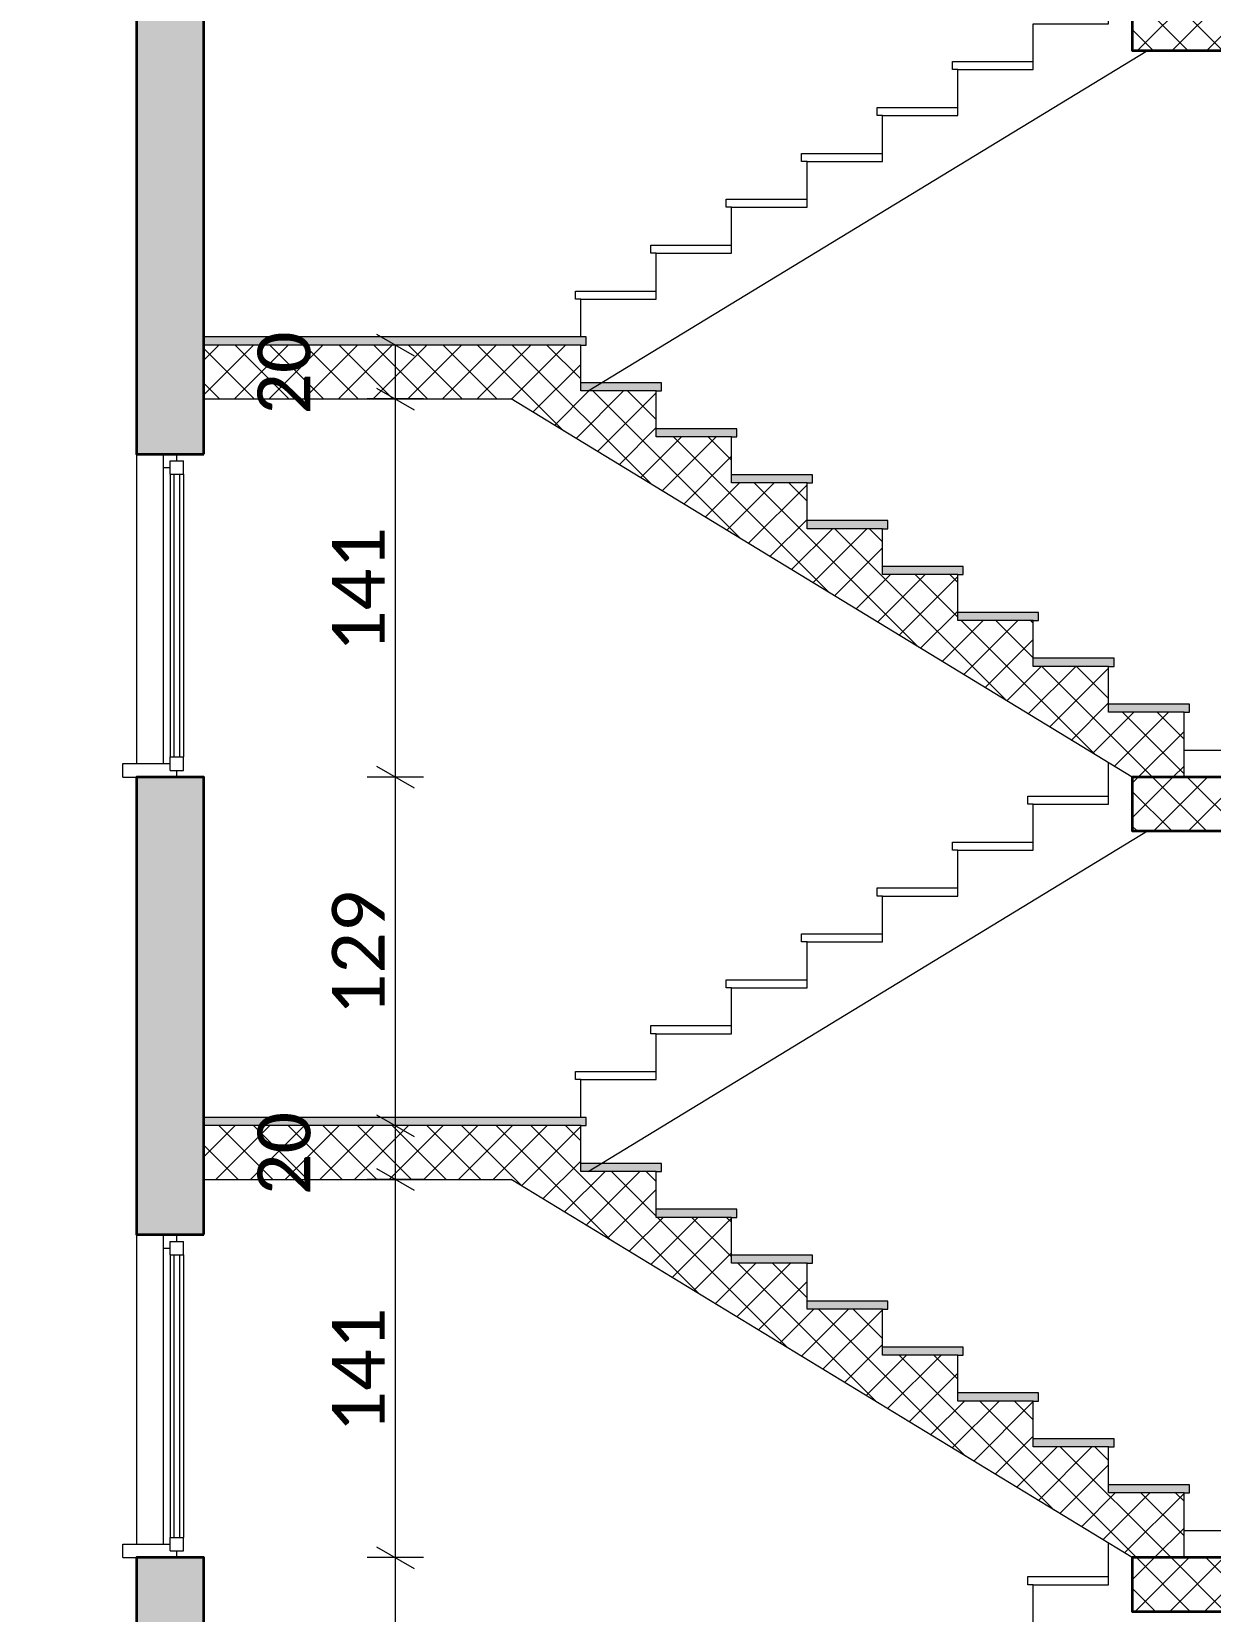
# Model space of a CAD drawing. Header units: millimetres. Extents: x -310 to 171125, y -3027 to 55843.
# Drawn here: x 119796 to 124173, y 35096 to 40965 of the extents above; entities that cross this region are included whole.
import ezdxf

# ---------------------------------------------------------------- set-up
doc = ezdxf.new("R2010")
doc.units = ezdxf.units.MM
doc.header["$MEASUREMENT"] = 0
doc.set_wipeout_variables(frame=1)
doc.linetypes.add('Wipeout_Contour', pattern=[1000, 0, -1000])
doc.layers.add('Dimensioning - General', color=7, linetype='Continuous')
doc.layers.add('Structural - Bearing', color=7, linetype='Continuous')
for name, color, linetype, lineweight, true_color in [('Dimensioning - General_Pen_No__61', 7, 'Continuous', 20, 0x6a6a6a), ('Dimensioning - General_Pen_No__88', 7, 'Continuous', 20, 0xfd4435), ('Structural - Bearing_Pen_No__61', 7, 'Continuous', 20, 0x6a6a6a), ('Structural - Bearing_Pen_No__82', 7, 'Continuous', 20, 0xaaaaaa)]:
    doc.layers.add(name, color=color, linetype=linetype, lineweight=lineweight, true_color=true_color)
for name, color, linetype, lineweight in [('Structural - Bearing_Pen_No__1', 7, 'Continuous', 13), ('Structural - Bearing_Pen_No__101', 252, 'Continuous', 13), ('Structural - Bearing_Pen_No__7', 7, 'Continuous', 35)]:
    doc.layers.add(name, color=color, linetype=linetype, lineweight=lineweight)
doc.layers.get('0').off()
doc.styles.add('GENERATED_STYLE_6', font='calibril.ttf')
doc.dimstyles.new('GENERATED_STYLE__1', dxfattribs={"dimtxt": 195.999997, "dimasz": 106.4, "dimexe": 0.18, "dimexo": 0.0625, "dimgap": 0.09, "dimtad": 1, "dimdec": 0, "dimlfac": 0.1, "dimzin": 0, "dimdsep": 46, "dimtxsty": 'GENERATED_STYLE_6', "dimblk": 'ARROWHEAD_2', "dimblk1": 'ARROWHEAD_2', "dimblk2": 'ARROWHEAD_2', "dimcen": 0.09, "dimse1": 1, "dimse2": 1, "dimclrd": 256, "dimclre": 256, "dimclrt": 256, "dimadec": 0, "dimazin": 0, "dimtfac": 1, "dimtdec": 4, "dimtmove": 0, "dimatfit": 3, "dimfxl": 1, "dimtolj": 1, "dimtzin": 0, "dimarcsym": 0})
pattern_1 = [(45, (0, 0), (-64.346715, 64.346715), []), (135, (0, 0), (64.346715, 64.346715), [])]

# ---------------------------------------------------------------- blocks, each defined once
blk = doc.blocks.new('*D40')
at = {"layer": 'Dimensioning - General_Pen_No__61', "color": 251, "linetype": 'Continuous', "lineweight": 20, "true_color": 0x6a6a6a, "transparency": 16777216}
for p, q in [((121251.5, 35295.5), (121041.5, 35295.5)), ((121076.5, 35335.9), (121216.5, 35255)), ((121146.5, 34000.8), (121146.5, 35295.5)), ((121251.5, 34000.8), (121041.5, 34000.8)), ((121076.5, 34041.2), (121216.5, 33960.4))]:
    blk.add_line(p, q, dxfattribs=at)
at = {"layer": 'Dimensioning - General_Pen_No__88', "color": 20, "lineweight": 20, "true_color": 0xfd4435, "transparency": 16777216, "insert": (121107.3, 34409.8), "char_height": 196, "attachment_point": 7, "rotation": 90, "style": 'GENERATED_STYLE_6'}
blk.add_mtext('\\A1;{\\pql;\\fCalibri Light|b0|i0|c0|p34;129}', dxfattribs=at)
blk = doc.blocks.new('ARROWHEAD_2')
at = {"color": 0, "linetype": 'Continuous', "lineweight": 0}
for p, q in [((-0.378, -0.655), (0.378, 0.655)), ((0, 0), (-1, 0))]:
    blk.add_line(p, q, dxfattribs=at)
blk = doc.blocks.new('*D41')
at = {"layer": 'Dimensioning - General_Pen_No__61', "color": 251, "linetype": 'Continuous', "lineweight": 20, "true_color": 0x6a6a6a, "transparency": 16777216}
for p, q in [((121251.5, 36700.8), (121041.5, 36700.8)), ((121076.5, 36741.2), (121216.5, 36660.4)), ((121146.5, 35295.5), (121146.5, 36700.8)), ((121251.5, 35295.5), (121041.5, 35295.5)), ((121076.5, 35335.9), (121216.5, 35255))]:
    blk.add_line(p, q, dxfattribs=at)
at = {"layer": 'Dimensioning - General_Pen_No__88', "color": 20, "lineweight": 20, "true_color": 0xfd4435, "transparency": 16777216, "char_height": 196, "attachment_point": 7, "rotation": 90, "style": 'GENERATED_STYLE_6'}
for s, insert in [('\\A1;{\\pql;\\fCalibri Light|b0|i0|c0|p34;20}', (120832.9, 36641.9)), ('\\A1;{\\pql;\\fCalibri Light|b0|i0|c0|p34;141}', (121107.3, 35759.8))]:
    blk.add_mtext(s, dxfattribs=dict(at, insert=insert))
blk = doc.blocks.new('*D42')
at = {"layer": 'Dimensioning - General_Pen_No__61', "color": 251, "linetype": 'Continuous', "lineweight": 20, "true_color": 0x6a6a6a, "transparency": 16777216}
for p, q in [((121076.5, 36941.2), (121216.5, 36860.4)), ((121251.5, 36900.8), (121041.5, 36900.8)), ((121146.5, 36700.8), (121146.5, 36900.8)), ((121251.5, 36700.8), (121041.5, 36700.8)), ((121076.5, 36741.2), (121216.5, 36660.4))]:
    blk.add_line(p, q, dxfattribs=at)
blk = doc.blocks.new('*D43')
at = {"layer": 'Dimensioning - General_Pen_No__61', "color": 251, "linetype": 'Continuous', "lineweight": 20, "true_color": 0x6a6a6a, "transparency": 16777216}
for p, q in [((121076.5, 38235.9), (121216.5, 38155)), ((121251.5, 38195.5), (121041.5, 38195.5)), ((121146.5, 36900.8), (121146.5, 38195.5)), ((121076.5, 36941.2), (121216.5, 36860.4)), ((121251.5, 36900.8), (121041.5, 36900.8))]:
    blk.add_line(p, q, dxfattribs=at)
at = {"layer": 'Dimensioning - General_Pen_No__88', "color": 20, "lineweight": 20, "true_color": 0xfd4435, "transparency": 16777216, "insert": (121107.3, 37309.8), "char_height": 196, "attachment_point": 7, "rotation": 90, "style": 'GENERATED_STYLE_6'}
blk.add_mtext('\\A1;{\\pql;\\fCalibri Light|b0|i0|c0|p34;129}', dxfattribs=at)
blk = doc.blocks.new('*D44')
at = {"layer": 'Dimensioning - General_Pen_No__61', "color": 251, "linetype": 'Continuous', "lineweight": 20, "true_color": 0x6a6a6a, "transparency": 16777216}
for p, q in [((121076.5, 39641.2), (121216.5, 39560.4)), ((121251.5, 39600.8), (121041.5, 39600.8)), ((121146.5, 38195.5), (121146.5, 39600.8)), ((121076.5, 38235.9), (121216.5, 38155)), ((121251.5, 38195.5), (121041.5, 38195.5))]:
    blk.add_line(p, q, dxfattribs=at)
at = {"layer": 'Dimensioning - General_Pen_No__88', "color": 20, "lineweight": 20, "true_color": 0xfd4435, "transparency": 16777216, "char_height": 196, "attachment_point": 7, "rotation": 90, "style": 'GENERATED_STYLE_6'}
for s, insert in [('\\A1;{\\pql;\\fCalibri Light|b0|i0|c0|p34;20}', (120832.9, 39541.9)), ('\\A1;{\\pql;\\fCalibri Light|b0|i0|c0|p34;141}', (121107.3, 38659.8))]:
    blk.add_mtext(s, dxfattribs=dict(at, insert=insert))
blk = doc.blocks.new('*D45')
at = {"layer": 'Dimensioning - General_Pen_No__61', "color": 251, "linetype": 'Continuous', "lineweight": 20, "true_color": 0x6a6a6a, "transparency": 16777216}
for p, q in [((121251.5, 39800.8), (121041.5, 39800.8)), ((121076.5, 39841.2), (121216.5, 39760.4)), ((121146.5, 39600.8), (121146.5, 39800.8)), ((121076.5, 39641.2), (121216.5, 39560.4)), ((121251.5, 39600.8), (121041.5, 39600.8))]:
    blk.add_line(p, q, dxfattribs=at)
blk = doc.blocks.new('*D95')
at = {"layer": 'Dimensioning - General_Pen_No__61', "color": 251, "linetype": 'Continuous', "lineweight": 20, "true_color": 0x6a6a6a, "transparency": 16777216}
for p, q in [((134582.9, 35136), (134722.9, 35055.2)), ((134757.9, 35095.6), (134547.9, 35095.6)), ((134652.9, 32395.6), (134652.9, 35095.6)), ((134582.9, 32436), (134722.9, 32355.2)), ((134757.9, 32395.6), (134547.9, 32395.6))]:
    blk.add_line(p, q, dxfattribs=at)
at = {"layer": 'Dimensioning - General_Pen_No__88', "color": 20, "lineweight": 20, "true_color": 0xfd4435, "transparency": 16777216, "char_height": 196, "attachment_point": 7, "rotation": 90, "style": 'GENERATED_STYLE_6'}
for s, insert in [('\\A1;{\\pql;\\fCalibri Light|b0|i0|c0|p34;20}', (134613.7, 34737.4)), ('\\A1;{\\pql;\\fCalibri Light|b0|i0|c0|p34;270}', (134613.7, 33507.3))]:
    blk.add_mtext(s, dxfattribs=dict(at, insert=insert))
blk = doc.blocks.new('*D96')
at = {"layer": 'Dimensioning - General_Pen_No__61', "color": 251, "linetype": 'Continuous', "lineweight": 20, "true_color": 0x6a6a6a, "transparency": 16777216}
for p, q in [((134757.9, 35295.6), (134547.9, 35295.6)), ((134582.9, 35336), (134722.9, 35255.2)), ((134652.9, 35095.6), (134652.9, 35295.6)), ((134582.9, 35136), (134722.9, 35055.2)), ((134757.9, 35095.6), (134547.9, 35095.6))]:
    blk.add_line(p, q, dxfattribs=at)
blk = doc.blocks.new('*D97')
at = {"layer": 'Dimensioning - General_Pen_No__61', "color": 251, "linetype": 'Continuous', "lineweight": 20, "true_color": 0x6a6a6a, "transparency": 16777216}
for p, q in [((134757.9, 37995.6), (134547.9, 37995.6)), ((134582.9, 38036), (134722.9, 37955.2)), ((134652.9, 35295.6), (134652.9, 37995.6)), ((134757.9, 35295.6), (134547.9, 35295.6)), ((134582.9, 35336), (134722.9, 35255.2))]:
    blk.add_line(p, q, dxfattribs=at)
at = {"layer": 'Dimensioning - General_Pen_No__88', "color": 20, "lineweight": 20, "true_color": 0xfd4435, "transparency": 16777216, "char_height": 196, "attachment_point": 7, "rotation": 90, "style": 'GENERATED_STYLE_6'}
for s, insert in [('\\A1;{\\pql;\\fCalibri Light|b0|i0|c0|p34;20}', (134613.7, 37637.4)), ('\\A1;{\\pql;\\fCalibri Light|b0|i0|c0|p34;270}', (134613.7, 36407.3))]:
    blk.add_mtext(s, dxfattribs=dict(at, insert=insert))
blk = doc.blocks.new('*D98')
at = {"layer": 'Dimensioning - General_Pen_No__61', "color": 251, "linetype": 'Continuous', "lineweight": 20, "true_color": 0x6a6a6a, "transparency": 16777216}
for p, q in [((134582.9, 38236), (134722.9, 38155.2)), ((134757.9, 38195.6), (134547.9, 38195.6)), ((134652.9, 37995.6), (134652.9, 38195.6)), ((134757.9, 37995.6), (134547.9, 37995.6)), ((134582.9, 38036), (134722.9, 37955.2))]:
    blk.add_line(p, q, dxfattribs=at)
blk = doc.blocks.new('*D99')
at = {"layer": 'Dimensioning - General_Pen_No__61', "color": 251, "linetype": 'Continuous', "lineweight": 20, "true_color": 0x6a6a6a, "transparency": 16777216}
for p, q in [((134582.9, 40936), (134722.9, 40855.2)), ((134757.9, 40895.6), (134547.9, 40895.6)), ((134652.9, 38195.6), (134652.9, 40895.6)), ((134582.9, 38236), (134722.9, 38155.2)), ((134757.9, 38195.6), (134547.9, 38195.6))]:
    blk.add_line(p, q, dxfattribs=at)
at = {"layer": 'Dimensioning - General_Pen_No__88', "color": 20, "lineweight": 20, "true_color": 0xfd4435, "transparency": 16777216, "char_height": 196, "attachment_point": 7, "rotation": 90, "style": 'GENERATED_STYLE_6'}
for s, insert in [('\\A1;{\\pql;\\fCalibri Light|b0|i0|c0|p34;20}', (134613.7, 40537.4)), ('\\A1;{\\pql;\\fCalibri Light|b0|i0|c0|p34;270}', (134613.7, 39307.3))]:
    blk.add_mtext(s, dxfattribs=dict(at, insert=insert))
blk = doc.blocks.new('*D100')
at = {"layer": 'Dimensioning - General_Pen_No__61', "color": 251, "linetype": 'Continuous', "lineweight": 20, "true_color": 0x6a6a6a, "transparency": 16777216}
for p, q in [((134757.9, 41095.6), (134547.9, 41095.6)), ((134582.9, 41136), (134722.9, 41055.2)), ((134652.9, 40895.6), (134652.9, 41095.6)), ((134582.9, 40936), (134722.9, 40855.2)), ((134757.9, 40895.6), (134547.9, 40895.6))]:
    blk.add_line(p, q, dxfattribs=at)
blk = doc.blocks.new('*D138')
at = {"layer": 'Dimensioning - General_Pen_No__61', "color": 251, "linetype": 'Continuous', "lineweight": 20, "true_color": 0x6a6a6a, "transparency": 16777216}
for p, q in [((135132.9, 35136), (135272.9, 35055.2)), ((135307.9, 35095.6), (135097.9, 35095.6)), ((135202.9, 32395.6), (135202.9, 35095.6)), ((135132.9, 32436), (135272.9, 32355.2)), ((135307.9, 32395.6), (135097.9, 32395.6))]:
    blk.add_line(p, q, dxfattribs=at)
at = {"layer": 'Dimensioning - General_Pen_No__88', "color": 20, "lineweight": 20, "true_color": 0xfd4435, "transparency": 16777216, "char_height": 196, "attachment_point": 7, "rotation": 90, "style": 'GENERATED_STYLE_6'}
for s, insert in [('\\A1;{\\pql;\\fCalibri Light|b0|i0|c0|p34;20}', (135163.7, 34737.4)), ('\\A1;{\\pql;\\fCalibri Light|b0|i0|c0|p34;270}', (135163.7, 33507.3))]:
    blk.add_mtext(s, dxfattribs=dict(at, insert=insert))
blk = doc.blocks.new('*D139')
at = {"layer": 'Dimensioning - General_Pen_No__61', "color": 251, "linetype": 'Continuous', "lineweight": 20, "true_color": 0x6a6a6a, "transparency": 16777216}
for p, q in [((135307.9, 35295.6), (135097.9, 35295.6)), ((135132.9, 35336), (135272.9, 35255.2)), ((135202.9, 35095.6), (135202.9, 35295.6)), ((135132.9, 35136), (135272.9, 35055.2)), ((135307.9, 35095.6), (135097.9, 35095.6))]:
    blk.add_line(p, q, dxfattribs=at)
blk = doc.blocks.new('*D140')
at = {"layer": 'Dimensioning - General_Pen_No__61', "color": 251, "linetype": 'Continuous', "lineweight": 20, "true_color": 0x6a6a6a, "transparency": 16777216}
for p, q in [((135307.9, 37995.6), (135097.9, 37995.6)), ((135132.9, 38036), (135272.9, 37955.2)), ((135202.9, 35295.6), (135202.9, 37995.6)), ((135307.9, 35295.6), (135097.9, 35295.6)), ((135132.9, 35336), (135272.9, 35255.2))]:
    blk.add_line(p, q, dxfattribs=at)
at = {"layer": 'Dimensioning - General_Pen_No__88', "color": 20, "lineweight": 20, "true_color": 0xfd4435, "transparency": 16777216, "char_height": 196, "attachment_point": 7, "rotation": 90, "style": 'GENERATED_STYLE_6'}
for s, insert in [('\\A1;{\\pql;\\fCalibri Light|b0|i0|c0|p34;20}', (135163.7, 37637.4)), ('\\A1;{\\pql;\\fCalibri Light|b0|i0|c0|p34;270}', (135163.7, 36407.3))]:
    blk.add_mtext(s, dxfattribs=dict(at, insert=insert))
blk = doc.blocks.new('*D141')
at = {"layer": 'Dimensioning - General_Pen_No__61', "color": 251, "linetype": 'Continuous', "lineweight": 20, "true_color": 0x6a6a6a, "transparency": 16777216}
for p, q in [((135132.9, 38236), (135272.9, 38155.2)), ((135307.9, 38195.6), (135097.9, 38195.6)), ((135202.9, 37995.6), (135202.9, 38195.6)), ((135307.9, 37995.6), (135097.9, 37995.6)), ((135132.9, 38036), (135272.9, 37955.2))]:
    blk.add_line(p, q, dxfattribs=at)
blk = doc.blocks.new('*D142')
at = {"layer": 'Dimensioning - General_Pen_No__61', "color": 251, "linetype": 'Continuous', "lineweight": 20, "true_color": 0x6a6a6a, "transparency": 16777216}
for p, q in [((135132.9, 40936), (135272.9, 40855.2)), ((135307.9, 40895.6), (135097.9, 40895.6)), ((135202.9, 38195.6), (135202.9, 40895.6)), ((135132.9, 38236), (135272.9, 38155.2)), ((135307.9, 38195.6), (135097.9, 38195.6))]:
    blk.add_line(p, q, dxfattribs=at)
at = {"layer": 'Dimensioning - General_Pen_No__88', "color": 20, "lineweight": 20, "true_color": 0xfd4435, "transparency": 16777216, "char_height": 196, "attachment_point": 7, "rotation": 90, "style": 'GENERATED_STYLE_6'}
for s, insert in [('\\A1;{\\pql;\\fCalibri Light|b0|i0|c0|p34;20}', (135163.7, 40537.4)), ('\\A1;{\\pql;\\fCalibri Light|b0|i0|c0|p34;270}', (135163.7, 39307.3))]:
    blk.add_mtext(s, dxfattribs=dict(at, insert=insert))
blk = doc.blocks.new('*D143')
at = {"layer": 'Dimensioning - General_Pen_No__61', "color": 251, "linetype": 'Continuous', "lineweight": 20, "true_color": 0x6a6a6a, "transparency": 16777216}
for p, q in [((135307.9, 41095.6), (135097.9, 41095.6)), ((135132.9, 41136), (135272.9, 41055.2)), ((135202.9, 40895.6), (135202.9, 41095.6)), ((135132.9, 40936), (135272.9, 40855.2)), ((135307.9, 40895.6), (135097.9, 40895.6))]:
    blk.add_line(p, q, dxfattribs=at)
blk = doc.blocks.new('*D161')
at = {"layer": 'Dimensioning - General_Pen_No__61', "color": 251, "linetype": 'Continuous', "lineweight": 20, "true_color": 0x6a6a6a, "transparency": 16777216}
for p, q in [((135857.9, 35295.6), (135647.9, 35295.6)), ((135682.9, 35336), (135822.9, 35255.2)), ((135752.9, 32395.6), (135752.9, 35295.6)), ((135682.9, 32436), (135822.9, 32355.2)), ((135857.9, 32395.6), (135647.9, 32395.6))]:
    blk.add_line(p, q, dxfattribs=at)
at = {"layer": 'Dimensioning - General_Pen_No__88', "color": 20, "lineweight": 20, "true_color": 0xfd4435, "transparency": 16777216, "insert": (135713.7, 33607.3), "char_height": 196, "attachment_point": 7, "rotation": 90, "style": 'GENERATED_STYLE_6'}
blk.add_mtext('\\A1;{\\pql;\\fCalibri Light|b0|i0|c0|p34;290}', dxfattribs=at)
blk = doc.blocks.new('*D162')
at = {"layer": 'Dimensioning - General_Pen_No__61', "color": 251, "linetype": 'Continuous', "lineweight": 20, "true_color": 0x6a6a6a, "transparency": 16777216}
for p, q in [((135682.9, 38236), (135822.9, 38155.2)), ((135857.9, 38195.6), (135647.9, 38195.6)), ((135752.9, 35295.6), (135752.9, 38195.6)), ((135857.9, 35295.6), (135647.9, 35295.6)), ((135682.9, 35336), (135822.9, 35255.2))]:
    blk.add_line(p, q, dxfattribs=at)
at = {"layer": 'Dimensioning - General_Pen_No__88', "color": 20, "lineweight": 20, "true_color": 0xfd4435, "transparency": 16777216, "insert": (135713.7, 36507.3), "char_height": 196, "attachment_point": 7, "rotation": 90, "style": 'GENERATED_STYLE_6'}
blk.add_mtext('\\A1;{\\pql;\\fCalibri Light|b0|i0|c0|p34;290}', dxfattribs=at)
blk = doc.blocks.new('*D163')
at = {"layer": 'Dimensioning - General_Pen_No__61', "color": 251, "linetype": 'Continuous', "lineweight": 20, "true_color": 0x6a6a6a, "transparency": 16777216}
for p, q in [((135857.9, 41095.6), (135647.9, 41095.6)), ((135682.9, 41136), (135822.9, 41055.2)), ((135752.9, 38195.6), (135752.9, 41095.6)), ((135682.9, 38236), (135822.9, 38155.2)), ((135857.9, 38195.6), (135647.9, 38195.6))]:
    blk.add_line(p, q, dxfattribs=at)
at = {"layer": 'Dimensioning - General_Pen_No__88', "color": 20, "lineweight": 20, "true_color": 0xfd4435, "transparency": 16777216, "insert": (135713.7, 39407.3), "char_height": 196, "attachment_point": 7, "rotation": 90, "style": 'GENERATED_STYLE_6'}
blk.add_mtext('\\A1;{\\pql;\\fCalibri Light|b0|i0|c0|p34;290}', dxfattribs=at)

msp = doc.modelspace()

# ---------------------------------------------------------------- hatches: boundary and pattern name
at = {"layer": 'Structural - Bearing_Pen_No__1', "linetype": 'Continuous', "lineweight": 13}
h = msp.add_hatch(dxfattribs=at)
h.set_pattern_fill('CONCRETE_BLOCK', style=0, pattern_type=2)
h.set_pattern_definition(pattern_1)
h.paths.add_polyline_path([(139085.2, 40895.6), (139085.2, 41095.6), (123882.8, 41095.6), (123882.8, 40895.6)])
h = msp.add_hatch(dxfattribs=at)
h.set_pattern_fill('CONCRETE_BLOCK', style=0, pattern_type=2)
h.set_pattern_definition(pattern_1)
h.paths.add_polyline_path([(124075.2, 38195.5), (124075.2, 38436.2), (123795.2, 38436.2), (123795.2, 38606.8), (123515.2, 38606.8), (123515.2, 38777.3), (123235.2, 38777.3), (123235.2, 38947.9), (122955.2, 38947.9), (122955.2, 39118.5), (122675.2, 39118.5), (122675.2, 39289.1), (122395.2, 39289.1), (122395.2, 39459.7), (122115.2, 39459.7), (122115.2, 39630.2), (121835.2, 39630.2), (121835.2, 39800.8), (120435.2, 39800.8), (120435.2, 39600.8), (121576, 39600.8), (123882.8, 38195.5)])
h = msp.add_hatch(dxfattribs=at)
h.set_pattern_fill('CONCRETE_BLOCK', style=0, pattern_type=2)
h.set_pattern_definition(pattern_1)
h.paths.add_polyline_path([(139085.2, 37995.6), (139085.2, 38195.6), (123882.8, 38195.6), (123882.8, 37995.6)])
h = msp.add_hatch(dxfattribs=at)
h.set_pattern_fill('CONCRETE_BLOCK', style=0, pattern_type=2)
h.set_pattern_definition(pattern_1)
h.paths.add_polyline_path([(124075.2, 35295.5), (124075.2, 35536.2), (123795.2, 35536.2), (123795.2, 35706.8), (123515.2, 35706.8), (123515.2, 35877.3), (123235.2, 35877.3), (123235.2, 36047.9), (122955.2, 36047.9), (122955.2, 36218.5), (122675.2, 36218.5), (122675.2, 36389.1), (122395.2, 36389.1), (122395.2, 36559.7), (122115.2, 36559.7), (122115.2, 36730.2), (121835.2, 36730.2), (121835.2, 36900.8), (120435.2, 36900.8), (120435.2, 36700.8), (121576, 36700.8), (123882.8, 35295.5)])
h = msp.add_hatch(dxfattribs=at)
h.set_pattern_fill('CONCRETE_BLOCK', style=0, pattern_type=2)
h.set_pattern_definition(pattern_1)
h.paths.add_polyline_path([(139085.2, 35095.6), (139085.2, 35295.6), (123882.8, 35295.6), (123882.8, 35095.6)])
at = {"layer": 'Structural - Bearing_Pen_No__101', "linetype": 'Continuous', "lineweight": 13}
for points in [[(121855.2, 39830.8), (120435.2, 39830.8), (120435.2, 39800.8), (121835.2, 39800.8), (121855.2, 39800.8)], [(122135.2, 39660.2), (121835.2, 39660.2), (121835.2, 39630.2), (122115.2, 39630.2), (122135.2, 39630.2)], [(122415.2, 39489.7), (122115.2, 39489.7), (122115.2, 39459.7), (122395.2, 39459.7), (122415.2, 39459.7)], [(122695.2, 39319.1), (122395.2, 39319.1), (122395.2, 39289.1), (122675.2, 39289.1), (122695.2, 39289.1)], [(122975.2, 39148.5), (122675.2, 39148.5), (122675.2, 39118.5), (122955.2, 39118.5), (122975.2, 39118.5)], [(123255.2, 38977.9), (122955.2, 38977.9), (122955.2, 38947.9), (123235.2, 38947.9), (123255.2, 38947.9)], [(123535.2, 38807.3), (123235.2, 38807.3), (123235.2, 38777.3), (123515.2, 38777.3), (123535.2, 38777.3)], [(123815.2, 38636.8), (123515.2, 38636.8), (123515.2, 38606.8), (123795.2, 38606.8), (123815.2, 38606.8)], [(124095.2, 38466.2), (123795.2, 38466.2), (123795.2, 38436.2), (124075.2, 38436.2), (124095.2, 38436.2)], [(121855.2, 36930.8), (120435.2, 36930.8), (120435.2, 36900.8), (121835.2, 36900.8), (121855.2, 36900.8)], [(122135.2, 36760.2), (121835.2, 36760.2), (121835.2, 36730.2), (122115.2, 36730.2), (122135.2, 36730.2)], [(122415.2, 36589.7), (122115.2, 36589.7), (122115.2, 36559.7), (122395.2, 36559.7), (122415.2, 36559.7)], [(122695.2, 36419.1), (122395.2, 36419.1), (122395.2, 36389.1), (122675.2, 36389.1), (122695.2, 36389.1)], [(122975.2, 36248.5), (122675.2, 36248.5), (122675.2, 36218.5), (122955.2, 36218.5), (122975.2, 36218.5)], [(123255.2, 36077.9), (122955.2, 36077.9), (122955.2, 36047.9), (123235.2, 36047.9), (123255.2, 36047.9)], [(123535.2, 35907.3), (123235.2, 35907.3), (123235.2, 35877.3), (123515.2, 35877.3), (123535.2, 35877.3)], [(123815.2, 35736.8), (123515.2, 35736.8), (123515.2, 35706.8), (123795.2, 35706.8), (123815.2, 35706.8)], [(124095.2, 35566.2), (123795.2, 35566.2), (123795.2, 35536.2), (124075.2, 35536.2), (124095.2, 35536.2)], [(120435.2, 33595.6), (120435.2, 35295.6), (120185.2, 35295.6), (120185.2, 33595.6)]]:
    msp.add_hatch(color=252, dxfattribs=at).paths.add_polyline_path(points)

# ---------------------------------------------------------------- linework, layer by layer
at = {"layer": 'Structural - Bearing_Pen_No__1', "color": 7, "linetype": 'Continuous', "lineweight": 13}
for p, q in [((120435.2, 39730.9), (120435.2, 41095.6)), ((120435.2, 39395.6), (120435.2, 39530.9)), ((120135.2, 38195.6), (120135.2, 38245.6)), ((120135.2, 38195.6), (120285.2, 38195.6)), ((120185.2, 38195.6), (120435.2, 38195.6)), ((120285.2, 38195.6), (120335.2, 38195.6)), ((120435.2, 36830.9), (120435.2, 38195.6)), ((120435.2, 36495.6), (120435.2, 36630.9)), ((120135.2, 35295.6), (120135.2, 35345.6)), ((120135.2, 35295.6), (120285.2, 35295.6)), ((120185.2, 35295.6), (120435.2, 35295.6)), ((120185.2, 33595.6), (120185.2, 35295.6)), ((120285.2, 35295.6), (120335.2, 35295.6)), ((120435.2, 33930.9), (120435.2, 35295.6))]:
    msp.add_line(p, q, dxfattribs=at)
for points in [[(121835.2, 39800.8), (121855.2, 39800.8), (121855.2, 39830.8), (120435.2, 39830.8)], [(124075.2, 38195.5), (124075.2, 38436.2), (123795.2, 38436.2), (123795.2, 38606.8), (123515.2, 38606.8), (123515.2, 38777.3), (123235.2, 38777.3), (123235.2, 38947.9), (122955.2, 38947.9), (122955.2, 39118.5), (122675.2, 39118.5), (122675.2, 39289.1), (122395.2, 39289.1), (122395.2, 39459.7), (122115.2, 39459.7), (122115.2, 39630.2), (121835.2, 39630.2), (121835.2, 39800.8), (120435.2, 39800.8), (120435.2, 39600.8)], [(122115.2, 39630.2), (122135.2, 39630.2), (122135.2, 39660.2), (121835.2, 39660.2)], [(120435.2, 39600.8), (121576, 39600.8)], [(123882.8, 38195.5), (121576, 39600.8)], [(122395.2, 39459.7), (122415.2, 39459.7), (122415.2, 39489.7), (122115.2, 39489.7)], [(122675.2, 39289.1), (122695.2, 39289.1), (122695.2, 39319.1), (122395.2, 39319.1)], [(122955.2, 39118.5), (122975.2, 39118.5), (122975.2, 39148.5), (122675.2, 39148.5)], [(123235.2, 38947.9), (123255.2, 38947.9), (123255.2, 38977.9), (122955.2, 38977.9)], [(123515.2, 38777.3), (123535.2, 38777.3), (123535.2, 38807.3), (123235.2, 38807.3)], [(123795.2, 38606.8), (123815.2, 38606.8), (123815.2, 38636.8), (123515.2, 38636.8)], [(124075.2, 38436.2), (124095.2, 38436.2), (124095.2, 38466.2), (123795.2, 38466.2)], [(121835.2, 36900.8), (121855.2, 36900.8), (121855.2, 36930.8), (120435.2, 36930.8)], [(124075.2, 35295.5), (124075.2, 35536.2), (123795.2, 35536.2), (123795.2, 35706.8), (123515.2, 35706.8), (123515.2, 35877.3), (123235.2, 35877.3), (123235.2, 36047.9), (122955.2, 36047.9), (122955.2, 36218.5), (122675.2, 36218.5), (122675.2, 36389.1), (122395.2, 36389.1), (122395.2, 36559.7), (122115.2, 36559.7), (122115.2, 36730.2), (121835.2, 36730.2), (121835.2, 36900.8), (120435.2, 36900.8), (120435.2, 36700.8)], [(122115.2, 36730.2), (122135.2, 36730.2), (122135.2, 36760.2), (121835.2, 36760.2)], [(120435.2, 36700.8), (121576, 36700.8)], [(123882.8, 35295.5), (121576, 36700.8)], [(122395.2, 36559.7), (122415.2, 36559.7), (122415.2, 36589.7), (122115.2, 36589.7)], [(122675.2, 36389.1), (122695.2, 36389.1), (122695.2, 36419.1), (122395.2, 36419.1)], [(122955.2, 36218.5), (122975.2, 36218.5), (122975.2, 36248.5), (122675.2, 36248.5)], [(123235.2, 36047.9), (123255.2, 36047.9), (123255.2, 36077.9), (122955.2, 36077.9)], [(123515.2, 35877.3), (123535.2, 35877.3), (123535.2, 35907.3), (123235.2, 35907.3)], [(123795.2, 35706.8), (123815.2, 35706.8), (123815.2, 35736.8), (123515.2, 35736.8)], [(124075.2, 35536.2), (124095.2, 35536.2), (124095.2, 35566.2), (123795.2, 35566.2)]]:
    msp.add_lwpolyline(points, dxfattribs=at)
at = {"layer": 'Structural - Bearing_Pen_No__61', "color": 251, "linetype": 'Continuous', "lineweight": 20, "true_color": 0x6a6a6a}
for points in [[(121835.2, 39830.8), (121835.2, 39971.4), (122115.2, 39971.4), (122115.2, 40142), (122395.2, 40142), (122395.2, 40312.6), (122675.2, 40312.6), (122675.2, 40483.1), (122955.2, 40483.1), (122955.2, 40653.7), (123235.2, 40653.7), (123235.2, 40824.3), (123515.2, 40824.3), (123515.2, 40994.9), (123795.2, 40994.9), (123795.2, 41148.8)], [(121862.7, 39630.2), (123939.5, 40895.5)], [(123235.2, 40824.3), (123215.2, 40824.3), (123215.2, 40854.3), (123515.2, 40854.3)], [(122955.2, 40653.7), (122935.2, 40653.7), (122935.2, 40683.7), (123235.2, 40683.7)], [(122675.2, 40483.1), (122655.2, 40483.1), (122655.2, 40513.1), (122955.2, 40513.1)], [(122395.2, 40312.6), (122375.2, 40312.6), (122375.2, 40342.6), (122675.2, 40342.6)], [(122115.2, 40142), (122095.2, 40142), (122095.2, 40172), (122395.2, 40172)], [(121835.2, 39971.4), (121815.2, 39971.4), (121815.2, 40001.4), (122115.2, 40001.4)], [(124075.2, 38295.6), (128485.2, 38295.6)], [(121835.2, 36930.8), (121835.2, 37071.4), (122115.2, 37071.4), (122115.2, 37242), (122395.2, 37242), (122395.2, 37412.6), (122675.2, 37412.6), (122675.2, 37583.1), (122955.2, 37583.1), (122955.2, 37753.7), (123235.2, 37753.7), (123235.2, 37924.3), (123515.2, 37924.3), (123515.2, 38094.9), (123795.2, 38094.9), (123795.2, 38248.8)], [(123515.2, 38094.9), (123495.2, 38094.9), (123495.2, 38124.9), (123795.2, 38124.9)], [(121862.7, 36730.2), (123939.5, 37995.5)], [(123235.2, 37924.3), (123215.2, 37924.3), (123215.2, 37954.3), (123515.2, 37954.3)], [(122955.2, 37753.7), (122935.2, 37753.7), (122935.2, 37783.7), (123235.2, 37783.7)], [(122675.2, 37583.1), (122655.2, 37583.1), (122655.2, 37613.1), (122955.2, 37613.1)], [(122395.2, 37412.6), (122375.2, 37412.6), (122375.2, 37442.6), (122675.2, 37442.6)], [(122115.2, 37242), (122095.2, 37242), (122095.2, 37272), (122395.2, 37272)], [(121835.2, 37071.4), (121815.2, 37071.4), (121815.2, 37101.4), (122115.2, 37101.4)], [(124075.2, 35395.6), (128485.2, 35395.6)], [(121835.2, 34030.8), (121835.2, 34171.4), (122115.2, 34171.4), (122115.2, 34342), (122395.2, 34342), (122395.2, 34512.6), (122675.2, 34512.6), (122675.2, 34683.1), (122955.2, 34683.1), (122955.2, 34853.7), (123235.2, 34853.7), (123235.2, 35024.3), (123515.2, 35024.3), (123515.2, 35194.9), (123795.2, 35194.9), (123795.2, 35348.8)], [(123515.2, 35194.9), (123495.2, 35194.9), (123495.2, 35224.9), (123795.2, 35224.9)]]:
    msp.add_lwpolyline(points, dxfattribs=at)
at = {"layer": 'Structural - Bearing_Pen_No__7', "color": 7, "linetype": 'Continuous', "lineweight": 35, "flags": 128}
for points in [[(139085.2, 40895.6), (139085.2, 41095.6), (123882.8, 41095.6), (123882.8, 40895.6)], [(139085.2, 37995.6), (139085.2, 38195.6), (123882.8, 38195.6), (123882.8, 37995.6)], [(120435.2, 33595.6), (120435.2, 35295.6), (120185.2, 35295.6), (120185.2, 33595.6)], [(139085.2, 35095.6), (139085.2, 35295.6), (123882.8, 35295.6), (123882.8, 35095.6)]]:
    msp.add_lwpolyline(points, close=True, dxfattribs=at)

# ---------------------------------------------------------------- dimensions: what is measured, and where the dimension line sits
at = {"layer": 'Dimensioning - General', "color": 251, "linetype": 'Continuous', "lineweight": 20, "true_color": 0x6a6a6a}
for base, p1, p2, picture, middle in [((135202.9, 41095.6), (106895, 40895.6), (106895, 41095.6), '*D143', (135065.7, 40686.8)), ((134652.9, 41095.6), (107337.8, 40895.6), (107364.6, 41095.6), '*D100', (134515.7, 40686.8)), ((121146.5, 39600.8), (123882.8, 38195.5), (121039.8, 39600.8), '*D44', (121009.3, 38883.9)), ((121146.5, 39800.8), (121039.8, 39600.8), (121063.1, 39800.8), '*D45', (120734.9, 39691.4)), ((121146.5, 38195.5), (121214.6, 36900.8), (123882.8, 38195.5), '*D43', (121009.3, 37533.9)), ((121146.5, 36700.8), (123882.8, 35295.5), (121203.9, 36700.8), '*D41', (121009.3, 35983.9)), ((121146.5, 36900.8), (121203.9, 36700.8), (121214.6, 36900.8), '*D42', (120734.9, 36791.4)), ((121146.5, 35295.5), (121094.1, 34000.8), (123882.8, 35295.5), '*D40', (121009.3, 34633.9)), ((135202.9, 35095.6), (106857.6, 32395.6), (106730.7, 35095.6), '*D138', (135065.7, 33731.4)), ((134652.9, 35095.6), (107177.2, 32395.6), (107217.4, 35095.6), '*D95', (134515.7, 33731.4))]:
    dim = msp.add_linear_dim(base=base, p1=p1, p2=p2, angle=90, dimstyle='GENERATED_STYLE__1', dxfattribs=at)
    dim.commit()
    dim.dimension.update_dxf_attribs({"geometry": picture, "text_midpoint": middle, "dimtype": 160, "text_rotation": 90})

# ---------------------------------------------------------------- wipeouts: each hides what was drawn before it
at = {"color": 254, "linetype": 'Wipeout_Contour', "lineweight": 0, "ltscale": 505392.425934}
msp.add_wipeout([(120185.2, 39395.6), (120185.2, 38245.6), (120285.2, 38245.6), (120285.2, 39395.6)], dxfattribs=at).dxf.layer = 'Structural - Bearing'
at = {"color": 254, "linetype": 'Wipeout_Contour', "lineweight": 0, "ltscale": 501949.776105}
msp.add_wipeout([(120185.2, 35345.6), (120285.2, 35345.6), (120285.2, 36495.6), (120185.2, 36495.6)], dxfattribs=at).dxf.layer = 'Structural - Bearing'

# ---------------------------------------------------------------- next in the draw order: hatches: boundary and pattern name
at = {"layer": 'Structural - Bearing_Pen_No__101', "linetype": 'Continuous', "lineweight": 13}
for points in [[(120435.2, 39395.6), (120435.2, 41095.6), (120185.2, 41095.6), (120185.2, 39395.6)], [(120435.2, 36495.6), (120435.2, 38195.6), (120185.2, 38195.6), (120185.2, 36495.6)]]:
    msp.add_hatch(color=252, dxfattribs=at).paths.add_polyline_path(points)

# ---------------------------------------------------------------- next in the draw order: linework, layer by layer
at = {"layer": 'Structural - Bearing_Pen_No__1', "color": 7, "linetype": 'Continuous', "lineweight": 13}
for p, q in [((120185.2, 39395.6), (120185.2, 41095.6)), ((120185.2, 39395.6), (120435.2, 39395.6)), ((120285.2, 39395.6), (120335.2, 39395.6)), ((120185.2, 36495.6), (120185.2, 38195.6)), ((120185.2, 36495.6), (120435.2, 36495.6)), ((120285.2, 36495.6), (120335.2, 36495.6))]:
    msp.add_line(p, q, dxfattribs=at)
at = {"layer": 'Structural - Bearing_Pen_No__7', "color": 7, "linetype": 'Continuous', "lineweight": 35, "flags": 128}
for points in [[(120435.2, 39395.6), (120435.2, 41095.6), (120185.2, 41095.6), (120185.2, 39395.6)], [(120435.2, 36495.6), (120435.2, 38195.6), (120185.2, 38195.6), (120185.2, 36495.6)]]:
    msp.add_lwpolyline(points, close=True, dxfattribs=at)
at = {"layer": 'Structural - Bearing_Pen_No__82', "color": 253, "linetype": 'Continuous', "lineweight": 20, "true_color": 0xaaaaaa}
for p, q in [((120185.2, 39395.6), (120185.2, 38245.6)), ((120185.2, 36495.6), (120185.2, 35345.6))]:
    msp.add_line(p, q, dxfattribs=at)

# ---------------------------------------------------------------- next in the draw order: wipeouts: each hides what was drawn before it
at = {"color": 254, "linetype": 'Wipeout_Contour', "lineweight": 0, "ltscale": 505599.229536}
msp.add_wipeout([(120310.2, 39345.6), (120285.2, 39345.6), (120285.2, 38245.6), (120310.2, 38245.6)], dxfattribs=at).dxf.layer = 'Structural - Bearing'
at = {"color": 254, "linetype": 'Wipeout_Contour', "lineweight": 0, "ltscale": 502160.302303}
msp.add_wipeout([(120310.2, 36445.6), (120285.2, 36445.6), (120285.2, 35345.6), (120310.2, 35345.6)], dxfattribs=at).dxf.layer = 'Structural - Bearing'

# ---------------------------------------------------------------- next in the draw order: linework, layer by layer
at = {"layer": 'Structural - Bearing_Pen_No__1', "color": 7, "linetype": 'Continuous', "lineweight": 13}
for p, q in [((120335.2, 39370.6), (120335.2, 39395.6)), ((120310.2, 39370.6), (120360.2, 39370.6)), ((120310.2, 39370.6), (120335.2, 39370.6)), ((120310.2, 38220.6), (120360.2, 38220.6)), ((120310.2, 38220.6), (120335.2, 38220.6)), ((120335.2, 38195.6), (120335.2, 38220.6)), ((120310.2, 36470.6), (120360.2, 36470.6)), ((120310.2, 36470.6), (120335.2, 36470.6)), ((120335.2, 36470.6), (120335.2, 36495.6)), ((120310.2, 35320.6), (120360.2, 35320.6)), ((120310.2, 35320.6), (120335.2, 35320.6)), ((120335.2, 35295.6), (120335.2, 35320.6))]:
    msp.add_line(p, q, dxfattribs=at)

# ---------------------------------------------------------------- next in the draw order: dimensions: what is measured, and where the dimension line sits
at = {"layer": 'Dimensioning - General', "color": 251, "linetype": 'Continuous', "lineweight": 20, "true_color": 0x6a6a6a}
for base, p1, p2, picture, middle in [((135202.9, 38195.6), (106889.1, 37995.6), (106867.2, 38195.6), '*D141', (135065.7, 37786.8)), ((134652.9, 38195.6), (107284.3, 37995.6), (107364.6, 38195.6), '*D98', (134515.7, 37786.8)), ((135202.9, 35295.6), (106730.7, 35095.6), (106794, 35295.6), '*D139', (135065.7, 34886.8)), ((134652.9, 35295.6), (107217.4, 35095.6), (107257.5, 35295.6), '*D96', (134515.7, 34886.8)), ((135752.9, 35295.6), (109390.8, 32395.6), (109215.1, 35295.6), '*D161', (135615.7, 33831.4))]:
    dim = msp.add_linear_dim(base=base, p1=p1, p2=p2, angle=90, dimstyle='GENERATED_STYLE__1', dxfattribs=at)
    dim.commit()
    dim.dimension.update_dxf_attribs({"geometry": picture, "text_midpoint": middle, "dimtype": 160, "text_rotation": 90})

# ---------------------------------------------------------------- next in the draw order: wipeouts: each hides what was drawn before it
at = {"color": 254, "linetype": 'Wipeout_Contour', "lineweight": 0, "ltscale": 505741.606123}
msp.add_wipeout([(120310.2, 39320.6), (120310.2, 38270.6), (120360.2, 38270.6), (120360.2, 39320.6)], dxfattribs=at).dxf.layer = 'Structural - Bearing'
at = {"color": 254, "linetype": 'Wipeout_Contour', "lineweight": 0, "ltscale": 502303.648193}
msp.add_wipeout([(120310.2, 36420.6), (120310.2, 35370.6), (120360.2, 35370.6), (120360.2, 36420.6)], dxfattribs=at).dxf.layer = 'Structural - Bearing'

# ---------------------------------------------------------------- next in the draw order: linework, layer by layer
at = {"layer": 'Structural - Bearing_Pen_No__1', "color": 7, "linetype": 'Continuous', "lineweight": 13}
for p, q in [((120285.2, 39345.6), (120285.2, 39395.6)), ((120285.2, 39345.6), (120310.2, 39345.6)), ((120310.2, 39320.6), (120310.2, 39370.6)), ((120310.2, 39345.6), (120310.2, 39370.6)), ((120360.2, 39320.6), (120360.2, 39370.6)), ((120310.2, 39320.6), (120360.2, 39320.6)), ((120325.2, 38270.6), (120325.2, 39320.6)), ((120345.2, 39320.6), (120345.2, 38270.6)), ((120135.2, 38245.6), (120285.2, 38245.6)), ((120285.2, 38245.6), (120310.2, 38245.6)), ((120310.2, 38220.6), (120310.2, 38270.6)), ((120310.2, 38270.6), (120360.2, 38270.6)), ((120310.2, 38220.6), (120310.2, 38245.6)), ((120360.2, 38220.6), (120360.2, 38270.6)), ((120285.2, 36445.6), (120285.2, 36495.6)), ((120310.2, 36420.6), (120310.2, 36470.6)), ((120310.2, 36445.6), (120310.2, 36470.6)), ((120360.2, 36420.6), (120360.2, 36470.6)), ((120285.2, 36445.6), (120310.2, 36445.6)), ((120310.2, 36420.6), (120360.2, 36420.6)), ((120325.2, 35370.6), (120325.2, 36420.6)), ((120345.2, 36420.6), (120345.2, 35370.6)), ((120135.2, 35345.6), (120285.2, 35345.6)), ((120285.2, 35345.6), (120310.2, 35345.6)), ((120310.2, 35320.6), (120310.2, 35370.6)), ((120310.2, 35370.6), (120360.2, 35370.6)), ((120310.2, 35320.6), (120310.2, 35345.6)), ((120360.2, 35320.6), (120360.2, 35370.6))]:
    msp.add_line(p, q, dxfattribs=at)
at = {"layer": 'Structural - Bearing_Pen_No__82', "color": 253, "linetype": 'Continuous', "lineweight": 20, "true_color": 0xaaaaaa}
for p, q in [((120285.2, 38245.6), (120285.2, 39345.6)), ((120310.2, 39320.6), (120310.2, 38270.6)), ((120360.2, 39320.6), (120360.2, 38270.6)), ((120285.2, 35345.6), (120285.2, 36445.6)), ((120310.2, 36420.6), (120310.2, 35370.6)), ((120360.2, 36420.6), (120360.2, 35370.6))]:
    msp.add_line(p, q, dxfattribs=at)

# ---------------------------------------------------------------- next in the draw order: dimensions: what is measured, and where the dimension line sits
at = {"layer": 'Dimensioning - General', "color": 251, "linetype": 'Continuous', "lineweight": 20, "true_color": 0x6a6a6a}
for base, p1, p2, picture, middle in [((135752.9, 41095.6), (109241.5, 38195.6), (109267.8, 41095.6), '*D163', (135615.7, 39631.4)), ((135202.9, 40895.6), (106867.2, 38195.6), (106895, 40895.6), '*D142', (135065.7, 39531.4)), ((134652.9, 40895.6), (107364.6, 38195.6), (107337.8, 40895.6), '*D99', (134515.7, 39531.4)), ((135752.9, 38195.6), (109215.1, 35295.6), (109241.5, 38195.6), '*D162', (135615.7, 36731.4)), ((135202.9, 37995.6), (106794, 35295.6), (106889.1, 37995.6), '*D140', (135065.7, 36631.4)), ((134652.9, 37995.6), (107257.5, 35295.6), (107284.3, 37995.6), '*D97', (134515.7, 36631.4))]:
    dim = msp.add_linear_dim(base=base, p1=p1, p2=p2, angle=90, dimstyle='GENERATED_STYLE__1', dxfattribs=at)
    dim.commit()
    dim.dimension.update_dxf_attribs({"geometry": picture, "text_midpoint": middle, "dimtype": 160, "text_rotation": 90})

doc.saveas('drawing.dxf')
